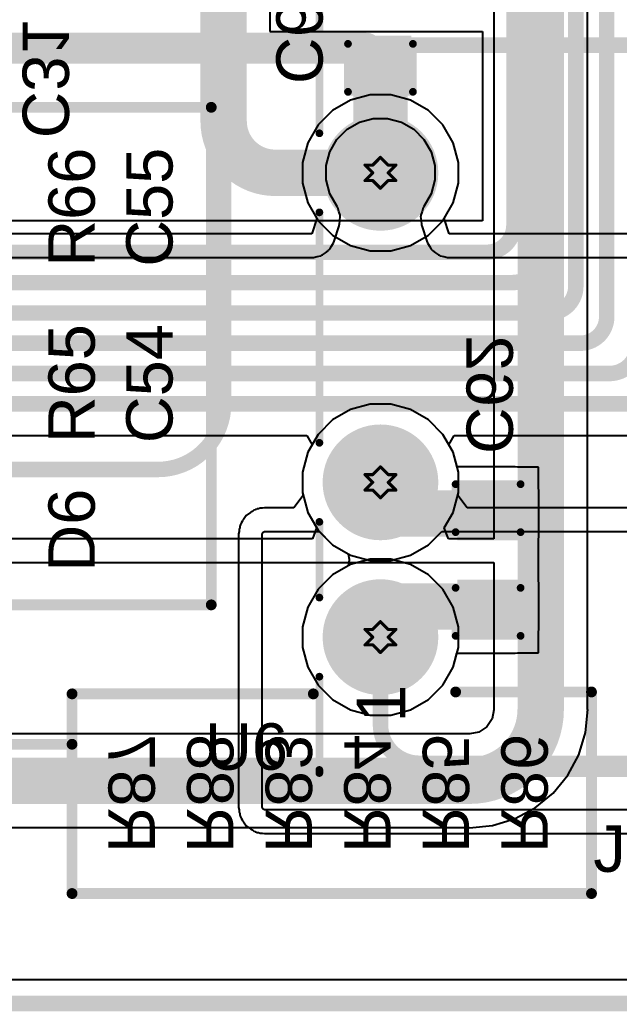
# Model space of a CAD drawing. Header units: inches. Extents: x 0 to 35.2, y -0.7 to 15.9.
# Drawn here: x 0.788 to 1.176, y -0.005 to 0.636 of the extents above; entities that cross this region are included whole.
import ezdxf

# ---------------------------------------------------------------- set-up
doc = ezdxf.new("R2010")
doc.units = ezdxf.units.IN
doc.header["$MEASUREMENT"] = 0
for name, color, linetype in [('Bottom Layer', 5, 'Continuous'), ('Bottom Overlay', 54, 'Continuous'), ('Bottom Paste', 16, 'Continuous'), ('Bottom Solder', 6, 'Continuous'), ('Drill Drawing', 1, 'Continuous'), ('GND1', 16, 'Continuous'), ('GND2', 76, 'Continuous'), ('Mechanical 6', 56, 'Continuous'), ('Multi-Layer', 9, 'Continuous'), ('Pad Holes', 156, 'Continuous'), ('Top Layer', 1, 'Continuous'), ('Top Overlay', 2, 'Continuous'), ('Top Solder', 216, 'Continuous')]:
    doc.layers.add(name, color=color, linetype=linetype)
doc.styles.add('Arial', font='', dxfattribs={"height": 0.2})
doc.styles.get('Arial').set_extended_font_data('Arial')

# ---------------------------------------------------------------- blocks, each defined once
blk = doc.blocks.new('B0503S_2WR3_21')
at = {"layer": 'Bottom Layer'}
h = blk.add_hatch(color=5, dxfattribs=at)
edge = h.paths.add_edge_path()
edge.add_arc((-0.25, 0), 0.03543, 0, 360)
h = blk.add_hatch(color=5, dxfattribs=at)
edge = h.paths.add_edge_path()
edge.add_arc((-0.15, 0), 0.03543, 0, 360)
h = blk.add_hatch(color=5, dxfattribs=at)
edge = h.paths.add_edge_path()
edge.add_arc((0.05, 0), 0.03543, 0, 360)
at = {"layer": 'Bottom Solder'}
h = blk.add_hatch(color=6, dxfattribs=at)
edge = h.paths.add_edge_path()
edge.add_arc((-0.25, 0), 0.0374, 0, 360)
h = blk.add_hatch(color=6, dxfattribs=at)
edge = h.paths.add_edge_path()
edge.add_arc((-0.15, 0), 0.0374, 0, 360)
h = blk.add_hatch(color=6, dxfattribs=at)
edge = h.paths.add_edge_path()
edge.add_arc((0.05, 0), 0.0374, 0, 360)
at = {"layer": 'GND1'}
h = blk.add_hatch(color=16, dxfattribs=at)
edge = h.paths.add_edge_path()
edge.add_arc((-0.25, 0), 0.03543, 0, 360)
h = blk.add_hatch(color=16, dxfattribs=at)
edge = h.paths.add_edge_path()
edge.add_arc((-0.15, 0), 0.03543, 0, 360)
h = blk.add_hatch(color=16, dxfattribs=at)
edge = h.paths.add_edge_path()
edge.add_arc((0.05, 0), 0.03543, 0, 360)
at = {"layer": 'GND2'}
h = blk.add_hatch(color=76, dxfattribs=at)
edge = h.paths.add_edge_path()
edge.add_arc((-0.25, 0), 0.03543, 0, 360)
h = blk.add_hatch(color=76, dxfattribs=at)
edge = h.paths.add_edge_path()
edge.add_arc((-0.15, 0), 0.03543, 0, 360)
h = blk.add_hatch(color=76, dxfattribs=at)
edge = h.paths.add_edge_path()
edge.add_arc((0.05, 0), 0.03543, 0, 360)
at = {"layer": 'Multi-Layer'}
h = blk.add_hatch(color=9, dxfattribs=at)
edge = h.paths.add_edge_path()
edge.add_arc((-0.25, 0), 0.03543, 0, 360)
h = blk.add_hatch(color=9, dxfattribs=at)
edge = h.paths.add_edge_path()
edge.add_arc((-0.15, 0), 0.03543, 0, 360)
h = blk.add_hatch(color=9, dxfattribs=at)
edge = h.paths.add_edge_path()
edge.add_arc((0.05, 0), 0.03543, 0, 360)
at = {"layer": 'Pad Holes'}
h = blk.add_hatch(color=7, dxfattribs=at)
edge = h.paths.add_edge_path()
edge.add_arc((-0.25, 0), 0.01772, 0, 360)
h = blk.add_hatch(color=7, dxfattribs=at)
edge = h.paths.add_edge_path()
edge.add_arc((-0.15, 0), 0.01772, 0, 360)
h = blk.add_hatch(color=7, dxfattribs=at)
edge = h.paths.add_edge_path()
edge.add_arc((0.05, 0), 0.01772, 0, 360)
at = {"layer": 'Top Layer'}
h = blk.add_hatch(color=1, dxfattribs=at)
edge = h.paths.add_edge_path()
edge.add_arc((-0.25, 0), 0.03543, 0, 360)
h = blk.add_hatch(color=1, dxfattribs=at)
edge = h.paths.add_edge_path()
edge.add_arc((-0.15, 0), 0.03543, 0, 360)
h = blk.add_hatch(color=1, dxfattribs=at)
edge = h.paths.add_edge_path()
edge.add_arc((0.05, 0), 0.03543, 0, 360)
at = {"layer": 'Top Solder'}
h = blk.add_hatch(color=216, dxfattribs=at)
edge = h.paths.add_edge_path()
edge.add_arc((-0.25, 0), 0.0374, 0, 360)
h = blk.add_hatch(color=216, dxfattribs=at)
edge = h.paths.add_edge_path()
edge.add_arc((-0.15, 0), 0.0374, 0, 360)
h = blk.add_hatch(color=216, dxfattribs=at)
edge = h.paths.add_edge_path()
edge.add_arc((0.05, 0), 0.0374, 0, 360)
at = {"layer": 'Top Overlay'}
for points in [[(-0.33583, 0.0395, 0.005, 0.005, 0), (-0.33779, 0.0395, 0.005, 0.005, 0)], [(-0.33779, 0.0395, 0.005, 0.005, 0), (-0.33779, -0.242, 0.005, 0.005, 0)], [(-0.33583, 0.0395, 0.005, 0.005, 0), (-0.27555, 0.0395, 0.005, 0.005, 0)], [(-0.22445, 0.0395, 0.005, 0.005, 0), (-0.17555, 0.0395, 0.005, 0.005, 0)], [(-0.12445, 0.0395, 0.005, 0.005, 0), (0.02445, 0.0395, 0.005, 0.005, 0)], [(0.07555, 0.0395, 0.005, 0.005, 0), (0.22445, 0.0395, 0.005, 0.005, 0)]]:
    blk.add_lwpolyline(points, format="xyseb", dxfattribs=at)
for points in [[(-0.33904, 0.0395, 0.0025, 0.0025, 1), (-0.33654, 0.0395, 0.0025, 0.0025, 1)], [(-0.33904, 0.0395, 0.0025, 0.0025, 1), (-0.33654, 0.0395, 0.0025, 0.0025, 1)], [(-0.33708, 0.0395, 0.0025, 0.0025, 1), (-0.33458, 0.0395, 0.0025, 0.0025, 1)], [(-0.33708, 0.0395, 0.0025, 0.0025, 1), (-0.33458, 0.0395, 0.0025, 0.0025, 1)], [(-0.2768, 0.0395, 0.0025, 0.0025, 1), (-0.2743, 0.0395, 0.0025, 0.0025, 1)], [(-0.2257, 0.0395, 0.0025, 0.0025, 1), (-0.2232, 0.0395, 0.0025, 0.0025, 1)], [(-0.1768, 0.0395, 0.0025, 0.0025, 1), (-0.1743, 0.0395, 0.0025, 0.0025, 1)], [(-0.1257, 0.0395, 0.0025, 0.0025, 1), (-0.1232, 0.0395, 0.0025, 0.0025, 1)], [(0.0232, 0.0395, 0.0025, 0.0025, 1), (0.0257, 0.0395, 0.0025, 0.0025, 1)], [(0.0743, 0.0395, 0.0025, 0.0025, 1), (0.0768, 0.0395, 0.0025, 0.0025, 1)]]:
    blk.add_lwpolyline(points, format="xyseb", close=True, dxfattribs=at)
at = {"layer": 'Top Overlay', "style": 'Arial'}
blk.add_text('1', height=0.0315, dxfattribs=at).set_placement((-0.30513, -0.01613))
blk = doc.blocks.new('C___0603_B_139')
at = {"layer": 'Bottom Layer'}
for points in [[(-0.045, -0.0175), (-0.045, 0.0175), (-0.015, 0.0175), (-0.015, -0.0175)], [(0.015, -0.0175), (0.015, 0.0175), (0.045, 0.0175), (0.045, -0.0175)]]:
    blk.add_hatch(color=5, dxfattribs=at).paths.add_polyline_path(points)
at = {"layer": 'Bottom Paste'}
for points in [[(-0.045, -0.0175), (-0.045, 0.0175), (-0.015, 0.0175), (-0.015, -0.0175)], [(0.015, -0.0175), (0.015, 0.0175), (0.045, 0.0175), (0.045, -0.0175)]]:
    blk.add_hatch(color=16, dxfattribs=at).paths.add_polyline_path(points)
at = {"layer": 'Bottom Solder'}
for points in [[(-0.04736, -0.01986), (-0.04736, 0.01986), (-0.01264, 0.01986), (-0.01264, -0.01986)], [(0.01264, -0.01986), (0.01264, 0.01986), (0.04736, 0.01986), (0.04736, -0.01986)]]:
    blk.add_hatch(color=6, dxfattribs=at).paths.add_polyline_path(points)
at = {"layer": 'Bottom Overlay'}
for points in [[(-0.049, 0.021, 0.005, 0.005, 0), (-0.049, -0.021, 0.005, 0.005, 0)], [(-0.049, 0.021, 0.005, 0.005, 0), (-0.018, 0.021, 0.005, 0.005, 0)], [(0.018, 0.021, 0.005, 0.005, 0), (0.049, 0.021, 0.005, 0.005, 0)], [(0.049, 0.021, 0.005, 0.005, 0), (0.049, -0.021, 0.005, 0.005, 0)], [(-0.049, -0.021, 0.005, 0.005, 0), (-0.018, -0.021, 0.005, 0.005, 0)], [(0.018, -0.021, 0.005, 0.005, 0), (0.049, -0.021, 0.005, 0.005, 0)]]:
    blk.add_lwpolyline(points, format="xyseb", dxfattribs=at)
for points in [[(-0.05025, 0.021, 0.0025, 0.0025, 1), (-0.04775, 0.021, 0.0025, 0.0025, 1)], [(-0.05025, 0.021, 0.0025, 0.0025, 1), (-0.04775, 0.021, 0.0025, 0.0025, 1)], [(-0.01925, 0.021, 0.0025, 0.0025, 1), (-0.01675, 0.021, 0.0025, 0.0025, 1)], [(0.01675, 0.021, 0.0025, 0.0025, 1), (0.01925, 0.021, 0.0025, 0.0025, 1)], [(0.04775, 0.021, 0.0025, 0.0025, 1), (0.05025, 0.021, 0.0025, 0.0025, 1)], [(0.04775, 0.021, 0.0025, 0.0025, 1), (0.05025, 0.021, 0.0025, 0.0025, 1)], [(-0.05025, -0.021, 0.0025, 0.0025, 1), (-0.04775, -0.021, 0.0025, 0.0025, 1)], [(-0.05025, -0.021, 0.0025, 0.0025, 1), (-0.04775, -0.021, 0.0025, 0.0025, 1)], [(-0.01925, -0.021, 0.0025, 0.0025, 1), (-0.01675, -0.021, 0.0025, 0.0025, 1)], [(0.01675, -0.021, 0.0025, 0.0025, 1), (0.01925, -0.021, 0.0025, 0.0025, 1)], [(0.04775, -0.021, 0.0025, 0.0025, 1), (0.05025, -0.021, 0.0025, 0.0025, 1)], [(0.04775, -0.021, 0.0025, 0.0025, 1), (0.05025, -0.021, 0.0025, 0.0025, 1)]]:
    blk.add_lwpolyline(points, format="xyseb", close=True, dxfattribs=at)
blk = doc.blocks.new('C___0603_B_140')
at = {"layer": 'Bottom Layer'}
for points in [[(-0.045, -0.0175), (-0.045, 0.0175), (-0.015, 0.0175), (-0.015, -0.0175)], [(0.015, -0.0175), (0.015, 0.0175), (0.045, 0.0175), (0.045, -0.0175)]]:
    blk.add_hatch(color=5, dxfattribs=at).paths.add_polyline_path(points)
at = {"layer": 'Bottom Paste'}
for points in [[(-0.045, -0.0175), (-0.045, 0.0175), (-0.015, 0.0175), (-0.015, -0.0175)], [(0.015, -0.0175), (0.015, 0.0175), (0.045, 0.0175), (0.045, -0.0175)]]:
    blk.add_hatch(color=16, dxfattribs=at).paths.add_polyline_path(points)
at = {"layer": 'Bottom Solder'}
for points in [[(-0.04736, -0.01986), (-0.04736, 0.01986), (-0.01264, 0.01986), (-0.01264, -0.01986)], [(0.01264, -0.01986), (0.01264, 0.01986), (0.04736, 0.01986), (0.04736, -0.01986)]]:
    blk.add_hatch(color=6, dxfattribs=at).paths.add_polyline_path(points)
at = {"layer": 'Bottom Overlay'}
for points in [[(-0.049, -0.021, 0.005, 0.005, 0), (-0.049, 0.021, 0.005, 0.005, 0)], [(-0.049, 0.021, 0.005, 0.005, 0), (-0.018, 0.021, 0.005, 0.005, 0)], [(0.049, 0.021, 0.005, 0.005, 0), (0.018, 0.021, 0.005, 0.005, 0)], [(0.049, -0.021, 0.005, 0.005, 0), (0.049, 0.021, 0.005, 0.005, 0)], [(-0.018, -0.021, 0.005, 0.005, 0), (-0.049, -0.021, 0.005, 0.005, 0)], [(0.049, -0.021, 0.005, 0.005, 0), (0.018, -0.021, 0.005, 0.005, 0)]]:
    blk.add_lwpolyline(points, format="xyseb", dxfattribs=at)
for points in [[(-0.05025, 0.021, 0.0025, 0.0025, 1), (-0.04775, 0.021, 0.0025, 0.0025, 1)], [(-0.05025, 0.021, 0.0025, 0.0025, 1), (-0.04775, 0.021, 0.0025, 0.0025, 1)], [(-0.01925, 0.021, 0.0025, 0.0025, 1), (-0.01675, 0.021, 0.0025, 0.0025, 1)], [(0.01675, 0.021, 0.0025, 0.0025, 1), (0.01925, 0.021, 0.0025, 0.0025, 1)], [(0.04775, 0.021, 0.0025, 0.0025, 1), (0.05025, 0.021, 0.0025, 0.0025, 1)], [(0.04775, 0.021, 0.0025, 0.0025, 1), (0.05025, 0.021, 0.0025, 0.0025, 1)], [(-0.05025, -0.021, 0.0025, 0.0025, 1), (-0.04775, -0.021, 0.0025, 0.0025, 1)], [(-0.05025, -0.021, 0.0025, 0.0025, 1), (-0.04775, -0.021, 0.0025, 0.0025, 1)], [(-0.01925, -0.021, 0.0025, 0.0025, 1), (-0.01675, -0.021, 0.0025, 0.0025, 1)], [(0.01675, -0.021, 0.0025, 0.0025, 1), (0.01925, -0.021, 0.0025, 0.0025, 1)], [(0.04775, -0.021, 0.0025, 0.0025, 1), (0.05025, -0.021, 0.0025, 0.0025, 1)], [(0.04775, -0.021, 0.0025, 0.0025, 1), (0.05025, -0.021, 0.0025, 0.0025, 1)]]:
    blk.add_lwpolyline(points, format="xyseb", close=True, dxfattribs=at)

msp = doc.modelspace()

# ---------------------------------------------------------------- hatches: boundary and pattern name
at = {"layer": 'Bottom Layer'}
for points in [[(1.0389, 0.623), (1.0039, 0.623), (1.0039, 0.53933), (1.0389, 0.53933)], [(1.0214, 0.3015), (1.1085, 0.3015), (1.1085, 0.3315), (1.0214, 0.3315)], [(1.0214, 0.2415), (1.1085, 0.2415), (1.1085, 0.2715), (1.0214, 0.2715)]]:
    msp.add_hatch(color=5, dxfattribs=at).paths.add_polyline_path(points)

# ---------------------------------------------------------------- linework, layer by layer
for p, q in [((0.9498, 0.653), (0.9498, 0.62796)), ((0.9498, 0.62796), (1.08729, 0.62796)), ((1.08729, 0.62796), (1.08729, 0.50571)), ((1.08729, 0.50571), (0.28949, 0.50571)), ((0.77016, 0.36701), (0.97369, 0.36701)), ((0.97369, 0.36701), (0.97719, 0.36095)), ((1.06562, 0.36095), (1.06912, 0.36701)), ((1.06912, 0.36701), (1.18992, 0.36701)), ((0.97719, 0.36095), (0.97441, 0.35614)), ((1.0684, 0.35614), (1.06562, 0.36095)), ((0.97441, 0.35614), (0.97097, 0.34331)), ((1.0709, 0.34679), (1.0684, 0.35614)), ((1.1085, 0.34679), (1.0709, 0.34679)), ((1.10998, 0.3465), (1.1085, 0.34679)), ((1.1235, 0.3465), (1.10998, 0.3465)), ((1.1235, 0.33298), (1.1235, 0.3465)), ((0.97097, 0.34331), (0.97097, 0.33003)), ((0.97097, 0.33003), (0.97441, 0.3172)), ((1.12379, 0.3315), (1.1235, 0.33298)), ((1.12379, 0.3015), (1.12379, 0.3315)), ((0.97441, 0.3172), (0.98104, 0.3057)), ((0.98104, 0.3057), (0.99043, 0.29631)), ((1.1235, 0.30002), (1.12379, 0.3015)), ((0.99043, 0.29631), (1.00047, 0.29052)), ((1.1235, 0.27298), (1.1235, 0.30002)), ((1.00047, 0.29052), (1.00121, 0.28706)), ((1.00047, 0.28282), (0.99043, 0.27703)), ((1.00121, 0.28628), (1.00047, 0.28282)), ((1.00121, 0.28706), (1.00121, 0.28628)), ((0.99043, 0.27703), (0.98104, 0.26764)), ((1.12379, 0.2715), (1.1235, 0.27298)), ((1.12379, 0.2415), (1.12379, 0.2715)), ((0.98104, 0.26764), (0.97441, 0.25614)), ((0.97441, 0.25614), (0.97097, 0.24331)), ((0.97097, 0.24331), (0.97097, 0.23003)), ((1.1235, 0.24002), (1.12379, 0.2415)), ((1.1235, 0.2265), (1.1235, 0.24002)), ((0.97097, 0.23003), (0.97441, 0.2172)), ((1.0684, 0.2172), (1.07081, 0.22621)), ((1.07081, 0.22621), (1.1085, 0.22621)), ((1.1085, 0.22621), (1.10998, 0.2265)), ((1.10998, 0.2265), (1.1235, 0.2265)), ((0.97441, 0.2172), (0.98104, 0.2057)), ((1.06176, 0.2057), (1.0684, 0.2172)), ((0.98104, 0.2057), (0.99043, 0.19631)), ((1.05237, 0.19631), (1.06176, 0.2057)), ((0.99043, 0.19631), (1.00194, 0.18967)), ((1.04087, 0.18967), (1.05237, 0.19631)), ((1.00194, 0.18967), (1.01476, 0.18624)), ((1.01476, 0.18624), (1.02804, 0.18624)), ((1.02804, 0.18624), (1.04087, 0.18967)), ((1.30289, 0.01529), (0.73483, 0.01529))]:
    msp.add_line(p, q, dxfattribs=at)
for points in [[(1.10769, 0.50294, 0.01, 0.01, 0), (1.10769, 1.13469, 0.01, 0.01, 0)], [(1.12769, 0.48702, 0.01, 0.01, 0), (1.12769, 1.11369, 0.01, 0.01, 0)], [(1.14769, 0.46327, 0.01, 0.01, 0), (1.14769, 1.09702, 0.01, 0.01, 0)], [(1.16769, 0.44367, 0.01, 0.01, 0), (1.16769, 1.0763, 0.01, 0.01, 0)], [(0.75323, 0.61712, 0.02, 0.02, 0), (1.01229, 0.61712, 0.02, 0.02, 0)], [(1.01229, 0.61712, 0.02, 0.02, 0), (1.0214, 0.608, 0.02, 0.02, 0)], [(1.10769, 0.50294, 0.01, 0.01, -0.414214), (1.09007, 0.48532, 0.01, 0.01, 0)], [(0.28949, 0.48532, 0.01, 0.01, 0), (1.09007, 0.48532, 0.01, 0.01, 0)], [(1.12769, 0.48702, 0.01, 0.01, -0.414214), (1.1064, 0.46574, 0.01, 0.01, 0)], [(0.37275, 0.46574, 0.01, 0.01, 0), (1.1064, 0.46574, 0.01, 0.01, 0)], [(1.14769, 0.46327, 0.01, 0.01, -0.414214), (1.13057, 0.44615, 0.01, 0.01, 0)], [(0.50809, 0.44615, 0.01, 0.01, 0), (1.13057, 0.44615, 0.01, 0.01, 0)], [(1.16769, 0.44367, 0.01, 0.01, -0.414214), (1.15058, 0.42657, 0.01, 0.01, 0)], [(0.59403, 0.42657, 0.01, 0.01, 0), (1.15058, 0.42657, 0.01, 0.01, 0)], [(1.18769, 0.42525, 0.01, 0.01, -0.414214), (1.16943, 0.40699, 0.01, 0.01, 0)], [(0.68163, 0.40699, 0.01, 0.01, 0), (1.16943, 0.40699, 0.01, 0.01, 0)], [(0.77003, 0.38741, 0.01, 0.01, 0), (1.18992, 0.38741, 0.01, 0.01, 0)]]:
    msp.add_lwpolyline(points, format="xyseb", dxfattribs=at)
for points in [[(1.00729, 0.61712, 0.01, 0.01, 1), (1.01729, 0.61712, 0.01, 0.01, 1)], [(1.00729, 0.61712, 0.01, 0.01, 1), (1.01729, 0.61712, 0.01, 0.01, 1)], [(1.0164, 0.608, 0.01, 0.01, 1), (1.0264, 0.608, 0.01, 0.01, 1)], [(1.10519, 0.50294, 0.005, 0.005, 1), (1.11019, 0.50294, 0.005, 0.005, 1)], [(1.10519, 0.50294, 0.005, 0.005, 1), (1.11019, 0.50294, 0.005, 0.005, 1)], [(1.08757, 0.48532, 0.005, 0.005, 1), (1.09257, 0.48532, 0.005, 0.005, 1)], [(1.08757, 0.48532, 0.005, 0.005, 1), (1.09257, 0.48532, 0.005, 0.005, 1)], [(1.12519, 0.48702, 0.005, 0.005, 1), (1.13019, 0.48702, 0.005, 0.005, 1)], [(1.12519, 0.48702, 0.005, 0.005, 1), (1.13019, 0.48702, 0.005, 0.005, 1)], [(1.1039, 0.46574, 0.005, 0.005, 1), (1.1089, 0.46574, 0.005, 0.005, 1)], [(1.1039, 0.46574, 0.005, 0.005, 1), (1.1089, 0.46574, 0.005, 0.005, 1)], [(1.14519, 0.46327, 0.005, 0.005, 1), (1.15019, 0.46327, 0.005, 0.005, 1)], [(1.14519, 0.46327, 0.005, 0.005, 1), (1.15019, 0.46327, 0.005, 0.005, 1)], [(1.12807, 0.44615, 0.005, 0.005, 1), (1.13307, 0.44615, 0.005, 0.005, 1)], [(1.12807, 0.44615, 0.005, 0.005, 1), (1.13307, 0.44615, 0.005, 0.005, 1)], [(1.16519, 0.44367, 0.005, 0.005, 1), (1.17019, 0.44367, 0.005, 0.005, 1)], [(1.16519, 0.44367, 0.005, 0.005, 1), (1.17019, 0.44367, 0.005, 0.005, 1)], [(1.14808, 0.42657, 0.005, 0.005, 1), (1.15308, 0.42657, 0.005, 0.005, 1)], [(1.14808, 0.42657, 0.005, 0.005, 1), (1.15308, 0.42657, 0.005, 0.005, 1)], [(1.16693, 0.40699, 0.005, 0.005, 1), (1.17193, 0.40699, 0.005, 0.005, 1)], [(1.16693, 0.40699, 0.005, 0.005, 1), (1.17193, 0.40699, 0.005, 0.005, 1)]]:
    msp.add_lwpolyline(points, format="xyseb", close=True, dxfattribs=at)
at = {"layer": 'Bottom Overlay'}
for points in [[(0.822, 0.2, 0.007, 0.007, 0), (0.978, 0.2, 0.007, 0.007, 0)], [(0.822, 0.071, 0.007, 0.007, 0), (0.822, 0.2, 0.007, 0.007, 0)], [(1.07, 0.20124, 0.007, 0.007, 0), (1.15783, 0.20124, 0.007, 0.007, 0)], [(1.15783, 0.071, 0.007, 0.007, 0), (1.15783, 0.20124, 0.007, 0.007, 0)], [(0.753, 0.16745, 0.007, 0.007, 0), (0.822, 0.16745, 0.007, 0.007, 0)], [(0.822, 0.071, 0.007, 0.007, 0), (1.15783, 0.071, 0.007, 0.007, 0)]]:
    msp.add_lwpolyline(points, format="xyseb", dxfattribs=at)
for points in [[(0.82025, 0.2, 0.0035, 0.0035, 1), (0.82375, 0.2, 0.0035, 0.0035, 1)], [(0.82025, 0.2, 0.0035, 0.0035, 1), (0.82375, 0.2, 0.0035, 0.0035, 1)], [(0.97625, 0.2, 0.0035, 0.0035, 1), (0.97975, 0.2, 0.0035, 0.0035, 1)], [(1.06825, 0.20124, 0.0035, 0.0035, 1), (1.07175, 0.20124, 0.0035, 0.0035, 1)], [(1.15608, 0.20124, 0.0035, 0.0035, 1), (1.15958, 0.20124, 0.0035, 0.0035, 1)], [(1.15608, 0.20124, 0.0035, 0.0035, 1), (1.15958, 0.20124, 0.0035, 0.0035, 1)], [(0.82025, 0.16745, 0.0035, 0.0035, 1), (0.82375, 0.16745, 0.0035, 0.0035, 1)], [(0.82025, 0.071, 0.0035, 0.0035, 1), (0.82375, 0.071, 0.0035, 0.0035, 1)], [(0.82025, 0.071, 0.0035, 0.0035, 1), (0.82375, 0.071, 0.0035, 0.0035, 1)], [(1.15608, 0.071, 0.0035, 0.0035, 1), (1.15958, 0.071, 0.0035, 0.0035, 1)], [(1.15608, 0.071, 0.0035, 0.0035, 1), (1.15958, 0.071, 0.0035, 0.0035, 1)]]:
    msp.add_lwpolyline(points, format="xyseb", close=True, dxfattribs=at)
at = {"layer": 'Drill Drawing'}
for points in [[(1.0164, 0.54167, 0.002, 0.002, 0), (1.0214, 0.54667, 0.002, 0.002, 0)], [(1.0214, 0.54667, 0.002, 0.002, 0), (1.0264, 0.54167, 0.002, 0.002, 0)], [(1.0114, 0.54167, 0.002, 0.002, 0), (1.0164, 0.53667, 0.002, 0.002, 0)], [(1.0114, 0.54167, 0.002, 0.002, 0), (1.0164, 0.54167, 0.002, 0.002, 0)], [(1.0264, 0.54167, 0.002, 0.002, 0), (1.0314, 0.54167, 0.002, 0.002, 0)], [(1.0264, 0.53667, 0.002, 0.002, 0), (1.0314, 0.54167, 0.002, 0.002, 0)], [(1.0114, 0.53167, 0.002, 0.002, 0), (1.0164, 0.53667, 0.002, 0.002, 0)], [(1.0114, 0.53167, 0.002, 0.002, 0), (1.0164, 0.53167, 0.002, 0.002, 0)], [(1.0164, 0.53167, 0.002, 0.002, 0), (1.0214, 0.52667, 0.002, 0.002, 0)], [(1.0214, 0.52667, 0.002, 0.002, 0), (1.0264, 0.53167, 0.002, 0.002, 0)], [(1.0264, 0.53667, 0.002, 0.002, 0), (1.0314, 0.53167, 0.002, 0.002, 0)], [(1.0264, 0.53167, 0.002, 0.002, 0), (1.0314, 0.53167, 0.002, 0.002, 0)], [(1.0164, 0.34167, 0.002, 0.002, 0), (1.0214, 0.34667, 0.002, 0.002, 0)], [(1.0214, 0.34667, 0.002, 0.002, 0), (1.0264, 0.34167, 0.002, 0.002, 0)], [(1.0114, 0.34167, 0.002, 0.002, 0), (1.0164, 0.33667, 0.002, 0.002, 0)], [(1.0114, 0.34167, 0.002, 0.002, 0), (1.0164, 0.34167, 0.002, 0.002, 0)], [(1.0264, 0.34167, 0.002, 0.002, 0), (1.0314, 0.34167, 0.002, 0.002, 0)], [(1.0264, 0.33667, 0.002, 0.002, 0), (1.0314, 0.34167, 0.002, 0.002, 0)], [(1.0114, 0.33167, 0.002, 0.002, 0), (1.0164, 0.33667, 0.002, 0.002, 0)], [(1.0264, 0.33667, 0.002, 0.002, 0), (1.0314, 0.33167, 0.002, 0.002, 0)], [(1.0114, 0.33167, 0.002, 0.002, 0), (1.0164, 0.33167, 0.002, 0.002, 0)], [(1.0164, 0.33167, 0.002, 0.002, 0), (1.0214, 0.32667, 0.002, 0.002, 0)], [(1.0214, 0.32667, 0.002, 0.002, 0), (1.0264, 0.33167, 0.002, 0.002, 0)], [(1.0264, 0.33167, 0.002, 0.002, 0), (1.0314, 0.33167, 0.002, 0.002, 0)], [(1.0164, 0.24167, 0.002, 0.002, 0), (1.0214, 0.24667, 0.002, 0.002, 0)], [(1.0214, 0.24667, 0.002, 0.002, 0), (1.0264, 0.24167, 0.002, 0.002, 0)], [(1.0114, 0.24167, 0.002, 0.002, 0), (1.0164, 0.23667, 0.002, 0.002, 0)], [(1.0114, 0.24167, 0.002, 0.002, 0), (1.0164, 0.24167, 0.002, 0.002, 0)], [(1.0114, 0.23167, 0.002, 0.002, 0), (1.0164, 0.23667, 0.002, 0.002, 0)], [(1.0264, 0.24167, 0.002, 0.002, 0), (1.0314, 0.24167, 0.002, 0.002, 0)], [(1.0264, 0.23667, 0.002, 0.002, 0), (1.0314, 0.24167, 0.002, 0.002, 0)], [(1.0264, 0.23667, 0.002, 0.002, 0), (1.0314, 0.23167, 0.002, 0.002, 0)], [(1.0114, 0.23167, 0.002, 0.002, 0), (1.0164, 0.23167, 0.002, 0.002, 0)], [(1.0164, 0.23167, 0.002, 0.002, 0), (1.0214, 0.22667, 0.002, 0.002, 0)], [(1.0214, 0.22667, 0.002, 0.002, 0), (1.0264, 0.23167, 0.002, 0.002, 0)], [(1.0264, 0.23167, 0.002, 0.002, 0), (1.0314, 0.23167, 0.002, 0.002, 0)]]:
    msp.add_lwpolyline(points, format="xyseb", dxfattribs=at)
for points in [[(1.0209, 0.54667, 0.001, 0.001, 1), (1.0219, 0.54667, 0.001, 0.001, 1)], [(1.0209, 0.54667, 0.001, 0.001, 1), (1.0219, 0.54667, 0.001, 0.001, 1)], [(1.0109, 0.54167, 0.001, 0.001, 1), (1.0119, 0.54167, 0.001, 0.001, 1)], [(1.0109, 0.54167, 0.001, 0.001, 1), (1.0119, 0.54167, 0.001, 0.001, 1)], [(1.0159, 0.54167, 0.001, 0.001, 1), (1.0169, 0.54167, 0.001, 0.001, 1)], [(1.0159, 0.54167, 0.001, 0.001, 1), (1.0169, 0.54167, 0.001, 0.001, 1)], [(1.0259, 0.54167, 0.001, 0.001, 1), (1.0269, 0.54167, 0.001, 0.001, 1)], [(1.0259, 0.54167, 0.001, 0.001, 1), (1.0269, 0.54167, 0.001, 0.001, 1)], [(1.0309, 0.54167, 0.001, 0.001, 1), (1.0319, 0.54167, 0.001, 0.001, 1)], [(1.0309, 0.54167, 0.001, 0.001, 1), (1.0319, 0.54167, 0.001, 0.001, 1)], [(1.0109, 0.53167, 0.001, 0.001, 1), (1.0119, 0.53167, 0.001, 0.001, 1)], [(1.0109, 0.53167, 0.001, 0.001, 1), (1.0119, 0.53167, 0.001, 0.001, 1)], [(1.0159, 0.53667, 0.001, 0.001, 1), (1.0169, 0.53667, 0.001, 0.001, 1)], [(1.0159, 0.53667, 0.001, 0.001, 1), (1.0169, 0.53667, 0.001, 0.001, 1)], [(1.0159, 0.53167, 0.001, 0.001, 1), (1.0169, 0.53167, 0.001, 0.001, 1)], [(1.0159, 0.53167, 0.001, 0.001, 1), (1.0169, 0.53167, 0.001, 0.001, 1)], [(1.0259, 0.53667, 0.001, 0.001, 1), (1.0269, 0.53667, 0.001, 0.001, 1)], [(1.0259, 0.53667, 0.001, 0.001, 1), (1.0269, 0.53667, 0.001, 0.001, 1)], [(1.0259, 0.53167, 0.001, 0.001, 1), (1.0269, 0.53167, 0.001, 0.001, 1)], [(1.0259, 0.53167, 0.001, 0.001, 1), (1.0269, 0.53167, 0.001, 0.001, 1)], [(1.0309, 0.53167, 0.001, 0.001, 1), (1.0319, 0.53167, 0.001, 0.001, 1)], [(1.0309, 0.53167, 0.001, 0.001, 1), (1.0319, 0.53167, 0.001, 0.001, 1)], [(1.0209, 0.52667, 0.001, 0.001, 1), (1.0219, 0.52667, 0.001, 0.001, 1)], [(1.0209, 0.52667, 0.001, 0.001, 1), (1.0219, 0.52667, 0.001, 0.001, 1)], [(1.0209, 0.34667, 0.001, 0.001, 1), (1.0219, 0.34667, 0.001, 0.001, 1)], [(1.0209, 0.34667, 0.001, 0.001, 1), (1.0219, 0.34667, 0.001, 0.001, 1)], [(1.0109, 0.34167, 0.001, 0.001, 1), (1.0119, 0.34167, 0.001, 0.001, 1)], [(1.0109, 0.34167, 0.001, 0.001, 1), (1.0119, 0.34167, 0.001, 0.001, 1)], [(1.0159, 0.34167, 0.001, 0.001, 1), (1.0169, 0.34167, 0.001, 0.001, 1)], [(1.0159, 0.34167, 0.001, 0.001, 1), (1.0169, 0.34167, 0.001, 0.001, 1)], [(1.0259, 0.34167, 0.001, 0.001, 1), (1.0269, 0.34167, 0.001, 0.001, 1)], [(1.0259, 0.34167, 0.001, 0.001, 1), (1.0269, 0.34167, 0.001, 0.001, 1)], [(1.0309, 0.34167, 0.001, 0.001, 1), (1.0319, 0.34167, 0.001, 0.001, 1)], [(1.0309, 0.34167, 0.001, 0.001, 1), (1.0319, 0.34167, 0.001, 0.001, 1)], [(1.0159, 0.33667, 0.001, 0.001, 1), (1.0169, 0.33667, 0.001, 0.001, 1)], [(1.0159, 0.33667, 0.001, 0.001, 1), (1.0169, 0.33667, 0.001, 0.001, 1)], [(1.0259, 0.33667, 0.001, 0.001, 1), (1.0269, 0.33667, 0.001, 0.001, 1)], [(1.0259, 0.33667, 0.001, 0.001, 1), (1.0269, 0.33667, 0.001, 0.001, 1)], [(1.0109, 0.33167, 0.001, 0.001, 1), (1.0119, 0.33167, 0.001, 0.001, 1)], [(1.0109, 0.33167, 0.001, 0.001, 1), (1.0119, 0.33167, 0.001, 0.001, 1)], [(1.0159, 0.33167, 0.001, 0.001, 1), (1.0169, 0.33167, 0.001, 0.001, 1)], [(1.0159, 0.33167, 0.001, 0.001, 1), (1.0169, 0.33167, 0.001, 0.001, 1)], [(1.0209, 0.32667, 0.001, 0.001, 1), (1.0219, 0.32667, 0.001, 0.001, 1)], [(1.0209, 0.32667, 0.001, 0.001, 1), (1.0219, 0.32667, 0.001, 0.001, 1)], [(1.0259, 0.33167, 0.001, 0.001, 1), (1.0269, 0.33167, 0.001, 0.001, 1)], [(1.0259, 0.33167, 0.001, 0.001, 1), (1.0269, 0.33167, 0.001, 0.001, 1)], [(1.0309, 0.33167, 0.001, 0.001, 1), (1.0319, 0.33167, 0.001, 0.001, 1)], [(1.0309, 0.33167, 0.001, 0.001, 1), (1.0319, 0.33167, 0.001, 0.001, 1)], [(1.0209, 0.24667, 0.001, 0.001, 1), (1.0219, 0.24667, 0.001, 0.001, 1)], [(1.0209, 0.24667, 0.001, 0.001, 1), (1.0219, 0.24667, 0.001, 0.001, 1)], [(1.0109, 0.24167, 0.001, 0.001, 1), (1.0119, 0.24167, 0.001, 0.001, 1)], [(1.0109, 0.24167, 0.001, 0.001, 1), (1.0119, 0.24167, 0.001, 0.001, 1)], [(1.0159, 0.24167, 0.001, 0.001, 1), (1.0169, 0.24167, 0.001, 0.001, 1)], [(1.0159, 0.24167, 0.001, 0.001, 1), (1.0169, 0.24167, 0.001, 0.001, 1)], [(1.0159, 0.23667, 0.001, 0.001, 1), (1.0169, 0.23667, 0.001, 0.001, 1)], [(1.0159, 0.23667, 0.001, 0.001, 1), (1.0169, 0.23667, 0.001, 0.001, 1)], [(1.0259, 0.24167, 0.001, 0.001, 1), (1.0269, 0.24167, 0.001, 0.001, 1)], [(1.0259, 0.24167, 0.001, 0.001, 1), (1.0269, 0.24167, 0.001, 0.001, 1)], [(1.0259, 0.23667, 0.001, 0.001, 1), (1.0269, 0.23667, 0.001, 0.001, 1)], [(1.0259, 0.23667, 0.001, 0.001, 1), (1.0269, 0.23667, 0.001, 0.001, 1)], [(1.0309, 0.24167, 0.001, 0.001, 1), (1.0319, 0.24167, 0.001, 0.001, 1)], [(1.0309, 0.24167, 0.001, 0.001, 1), (1.0319, 0.24167, 0.001, 0.001, 1)], [(1.0109, 0.23167, 0.001, 0.001, 1), (1.0119, 0.23167, 0.001, 0.001, 1)], [(1.0109, 0.23167, 0.001, 0.001, 1), (1.0119, 0.23167, 0.001, 0.001, 1)], [(1.0159, 0.23167, 0.001, 0.001, 1), (1.0169, 0.23167, 0.001, 0.001, 1)], [(1.0159, 0.23167, 0.001, 0.001, 1), (1.0169, 0.23167, 0.001, 0.001, 1)], [(1.0259, 0.23167, 0.001, 0.001, 1), (1.0269, 0.23167, 0.001, 0.001, 1)], [(1.0259, 0.23167, 0.001, 0.001, 1), (1.0269, 0.23167, 0.001, 0.001, 1)], [(1.0309, 0.23167, 0.001, 0.001, 1), (1.0319, 0.23167, 0.001, 0.001, 1)], [(1.0309, 0.23167, 0.001, 0.001, 1), (1.0319, 0.23167, 0.001, 0.001, 1)], [(1.0209, 0.22667, 0.001, 0.001, 1), (1.0219, 0.22667, 0.001, 0.001, 1)], [(1.0209, 0.22667, 0.001, 0.001, 1), (1.0219, 0.22667, 0.001, 0.001, 1)]]:
    msp.add_lwpolyline(points, format="xyseb", close=True, dxfattribs=at)
at = {"layer": 'GND1'}
for p, q in [((1.00194, 0.58367), (0.99043, 0.57703)), ((1.01476, 0.5871), (1.00194, 0.58367)), ((1.02804, 0.5871), (1.01476, 0.5871)), ((1.04087, 0.58367), (1.02804, 0.5871)), ((1.05237, 0.57703), (1.04087, 0.58367)), ((0.99043, 0.57703), (0.98104, 0.56764)), ((1.06176, 0.56764), (1.05237, 0.57703)), ((0.98104, 0.56764), (0.97441, 0.55614)), ((1.0684, 0.55614), (1.06176, 0.56764)), ((0.97441, 0.55614), (0.97097, 0.54331)), ((1.07183, 0.54331), (1.0684, 0.55614)), ((0.97097, 0.54331), (0.97097, 0.53003)), ((1.07183, 0.53003), (1.07183, 0.54331)), ((0.97097, 0.53003), (0.97441, 0.5172)), ((1.0684, 0.5172), (1.07183, 0.53003)), ((0.97441, 0.5172), (0.98104, 0.5057)), ((1.06176, 0.5057), (1.0684, 0.5172)), ((0.98104, 0.5057), (0.99043, 0.49631)), ((1.05237, 0.49631), (1.06176, 0.5057)), ((0.99043, 0.49631), (1.00194, 0.48967)), ((1.04087, 0.48967), (1.05237, 0.49631)), ((1.00194, 0.48967), (1.01476, 0.48624)), ((1.02804, 0.48624), (1.04087, 0.48967)), ((1.01476, 0.48624), (1.02804, 0.48624)), ((1.00194, 0.28367), (0.99043, 0.27703)), ((1.01476, 0.2871), (1.00194, 0.28367)), ((1.02804, 0.2871), (1.01476, 0.2871)), ((1.04087, 0.28367), (1.02804, 0.2871)), ((1.05237, 0.27703), (1.04087, 0.28367)), ((0.99043, 0.27703), (0.98104, 0.26764)), ((1.06176, 0.26764), (1.05237, 0.27703)), ((0.98104, 0.26764), (0.97441, 0.25614)), ((1.0684, 0.25614), (1.06176, 0.26764)), ((0.97441, 0.25614), (0.97097, 0.24331)), ((1.07183, 0.24331), (1.0684, 0.25614)), ((0.97097, 0.24331), (0.97097, 0.23003)), ((1.07183, 0.23003), (1.07183, 0.24331)), ((0.97097, 0.23003), (0.97441, 0.2172)), ((1.0684, 0.2172), (1.07183, 0.23003)), ((0.97441, 0.2172), (0.98104, 0.2057)), ((1.06176, 0.2057), (1.0684, 0.2172)), ((0.98104, 0.2057), (0.99043, 0.19631)), ((1.05237, 0.19631), (1.06176, 0.2057)), ((0.99043, 0.19631), (1.00194, 0.18967)), ((1.04087, 0.18967), (1.05237, 0.19631)), ((1.00194, 0.18967), (1.01476, 0.18624)), ((1.01476, 0.18624), (1.02804, 0.18624)), ((1.02804, 0.18624), (1.04087, 0.18967)), ((1.29865, 0.01529), (0.01529, 0.01529))]:
    msp.add_line(p, q, dxfattribs=at)
at = {"layer": 'GND2'}
for p, q in [((1.00194, 0.58367), (0.99043, 0.57703)), ((1.01476, 0.5871), (1.00194, 0.58367)), ((1.02804, 0.5871), (1.01476, 0.5871)), ((1.04087, 0.58367), (1.02804, 0.5871)), ((1.05237, 0.57703), (1.04087, 0.58367)), ((0.99043, 0.57703), (0.98104, 0.56764)), ((1.06176, 0.56764), (1.05237, 0.57703)), ((1.00784, 0.56941), (1.01678, 0.57181)), ((1.01678, 0.57181), (1.02603, 0.57181)), ((1.02603, 0.57181), (1.03496, 0.56941)), ((0.98104, 0.56764), (0.97441, 0.55614)), ((0.99328, 0.55824), (0.99983, 0.56479)), ((0.99983, 0.56479), (1.00784, 0.56941)), ((1.03496, 0.56941), (1.04298, 0.56479)), ((1.04298, 0.56479), (1.04952, 0.55824)), ((1.0684, 0.55614), (1.06176, 0.56764)), ((0.98866, 0.55023), (0.99328, 0.55824)), ((1.04952, 0.55824), (1.05415, 0.55023)), ((0.97441, 0.55614), (0.97097, 0.54331)), ((1.07183, 0.54331), (1.0684, 0.55614)), ((0.98626, 0.5413), (0.98866, 0.55023)), ((1.05415, 0.55023), (1.05654, 0.5413)), ((0.97097, 0.54331), (0.97097, 0.53003)), ((0.98626, 0.53204), (0.98626, 0.5413)), ((1.05654, 0.5413), (1.05654, 0.53204)), ((1.07183, 0.53003), (1.07183, 0.54331)), ((0.98866, 0.52311), (0.98626, 0.53204)), ((1.05654, 0.53204), (1.05415, 0.52311)), ((0.97097, 0.53003), (0.97441, 0.5172)), ((1.0684, 0.5172), (1.07183, 0.53003)), ((0.99342, 0.51486), (0.98866, 0.52311)), ((1.05415, 0.52311), (1.04938, 0.51486)), ((0.97441, 0.5172), (0.98018, 0.50721)), ((0.99355, 0.51448), (0.99342, 0.51486)), ((0.99379, 0.51417), (0.99355, 0.51448)), ((0.9945, 0.51167), (0.99379, 0.51417)), ((1.04901, 0.51417), (1.0483, 0.51167)), ((1.04925, 0.51448), (1.04901, 0.51417)), ((1.04938, 0.51486), (1.04925, 0.51448)), ((1.06263, 0.50721), (1.0684, 0.5172)), ((0.98018, 0.50721), (0.97694, 0.49721)), ((0.99534, 0.50921), (0.9945, 0.51167)), ((0.99512, 0.50584), (0.99542, 0.50842)), ((0.99531, 0.50881), (0.99534, 0.50921)), ((0.99542, 0.50842), (0.99531, 0.50881)), ((1.04749, 0.50881), (1.04738, 0.50842)), ((1.04738, 0.50842), (1.04769, 0.50584)), ((1.0483, 0.51167), (1.04746, 0.50921)), ((1.04746, 0.50921), (1.04749, 0.50881)), ((1.06587, 0.49721), (1.06263, 0.50721)), ((0.99149, 0.4925), (0.99473, 0.5025)), ((0.99473, 0.5025), (0.99477, 0.50289)), ((0.99477, 0.50289), (0.99495, 0.50325)), ((0.99495, 0.50325), (0.99512, 0.50584)), ((1.04769, 0.50584), (1.04785, 0.50325)), ((1.04785, 0.50325), (1.04803, 0.50289)), ((1.04803, 0.50289), (1.04808, 0.5025)), ((1.04808, 0.5025), (1.05132, 0.4925)), ((0.97694, 0.49721), (0.28, 0.49721)), ((1.86374, 0.49721), (1.06587, 0.49721)), ((0.98775, 0.48639), (0.98809, 0.48691)), ((0.98809, 0.48691), (0.98858, 0.48729)), ((0.98858, 0.48729), (0.98974, 0.48937)), ((0.98974, 0.48937), (0.99107, 0.49136)), ((0.99107, 0.49136), (0.99119, 0.49196)), ((0.99119, 0.49196), (0.99149, 0.4925)), ((1.05132, 0.4925), (1.05162, 0.49196)), ((1.05162, 0.49196), (1.05174, 0.49136)), ((1.05174, 0.49136), (1.05306, 0.48937)), ((1.05306, 0.48937), (1.05423, 0.48729)), ((1.05423, 0.48729), (1.05471, 0.48691)), ((1.05471, 0.48691), (1.05505, 0.48639)), ((0.28, 0.48191), (0.97694, 0.48191)), ((0.97694, 0.48191), (0.97754, 0.48204)), ((0.97754, 0.48204), (0.97815, 0.48196)), ((0.97815, 0.48196), (0.98045, 0.48261)), ((0.98045, 0.48261), (0.98279, 0.48308)), ((0.98279, 0.48308), (0.9833, 0.48342)), ((0.9833, 0.48342), (0.98389, 0.48359)), ((0.98389, 0.48359), (0.98577, 0.48507)), ((0.98577, 0.48507), (0.98775, 0.48639)), ((1.05505, 0.48639), (1.05704, 0.48507)), ((1.05704, 0.48507), (1.05891, 0.48359)), ((1.05891, 0.48359), (1.0595, 0.48342)), ((1.0595, 0.48342), (1.06001, 0.48308)), ((1.06001, 0.48308), (1.06235, 0.48261)), ((1.06235, 0.48261), (1.06465, 0.48196)), ((1.06465, 0.48196), (1.06526, 0.48204)), ((1.06526, 0.48204), (1.06587, 0.48191)), ((1.06587, 0.48191), (1.86374, 0.48191)), ((1.01476, 0.3871), (1.00194, 0.38366)), ((1.02804, 0.3871), (1.01476, 0.3871)), ((1.04087, 0.38366), (1.02804, 0.3871)), ((1.00194, 0.38366), (0.99043, 0.37703)), ((1.05237, 0.37703), (1.04087, 0.38366)), ((0.99043, 0.37703), (0.98104, 0.36764)), ((1.06176, 0.36764), (1.05237, 0.37703)), ((0.98104, 0.36764), (0.97441, 0.35614)), ((1.0684, 0.35614), (1.06176, 0.36764)), ((0.97441, 0.35614), (0.97097, 0.34331)), ((1.07183, 0.34331), (1.0684, 0.35614)), ((0.97097, 0.34331), (0.97097, 0.33003)), ((1.07183, 0.33003), (1.07183, 0.34331)), ((0.97145, 0.32823), (0.96536, 0.32029)), ((0.97097, 0.33003), (0.97145, 0.32823)), ((1.07135, 0.32823), (1.07183, 0.33003)), ((1.07744, 0.32029), (1.07135, 0.32823)), ((0.94651, 0.32029), (0.94503, 0.32)), ((0.96536, 0.32029), (0.94651, 0.32029)), ((2.23851, 0.32029), (1.07744, 0.32029)), ((0.93466, 0.31534), (0.93283, 0.3126)), ((0.9374, 0.31717), (0.93466, 0.31534)), ((0.93466, 0.31534), (0.93466, 0.31534)), ((0.93466, 0.31534), (0.93466, 0.31534)), ((0.93782, 0.31759), (0.9374, 0.31717)), ((0.93801, 0.31772), (0.93782, 0.31759)), ((0.93856, 0.31794), (0.93801, 0.31772)), ((0.93962, 0.31865), (0.93856, 0.31794)), ((0.94047, 0.319), (0.93962, 0.31866)), ((0.93962, 0.31866), (0.93962, 0.31865)), ((0.93962, 0.31865), (0.93962, 0.31865)), ((0.94065, 0.31913), (0.94047, 0.319)), ((0.94119, 0.31924), (0.94065, 0.31913)), ((0.94167, 0.31951), (0.94119, 0.31924)), ((0.94263, 0.31963), (0.94167, 0.31951)), ((0.94167, 0.31951), (0.94167, 0.31951)), ((0.94353, 0.32), (0.94263, 0.31963)), ((0.94503, 0.32), (0.94353, 0.32)), ((0.93049, 0.30833), (0.93037, 0.30737)), ((0.93076, 0.30881), (0.93049, 0.30833)), ((0.93087, 0.30935), (0.93076, 0.30881)), ((0.931, 0.30953), (0.93087, 0.30935)), ((0.93134, 0.31038), (0.931, 0.30953)), ((0.93135, 0.31038), (0.93134, 0.31038)), ((0.93206, 0.31144), (0.93135, 0.31038)), ((0.93135, 0.31038), (0.93135, 0.31038)), ((0.93228, 0.31199), (0.93206, 0.31144)), ((0.93241, 0.31218), (0.93228, 0.31199)), ((0.93283, 0.3126), (0.93241, 0.31218)), ((0.93, 0.30497), (0.92971, 0.30349)), ((0.92971, 0.30349), (0.92971, 0.12651)), ((0.93037, 0.30737), (0.93, 0.30647)), ((0.93, 0.30647), (0.93, 0.30497)), ((0.945, 0.30349), (0.94513, 0.30368)), ((0.945, 0.12651), (0.945, 0.30349)), ((0.945, 0.30349), (0.945, 0.30349)), ((0.94513, 0.30368), (0.94547, 0.30453)), ((0.94547, 0.30453), (0.94632, 0.30487)), ((0.94632, 0.30487), (0.94651, 0.305)), ((0.94651, 0.305), (0.94651, 0.305)), ((0.94651, 0.305), (0.98175, 0.305)), ((0.98175, 0.305), (0.99043, 0.29631)), ((1.05237, 0.29631), (1.06106, 0.305)), ((1.06106, 0.305), (2.237, 0.305)), ((0.99043, 0.29631), (1.00194, 0.28967)), ((1.04087, 0.28967), (1.05237, 0.29631)), ((1.00194, 0.28967), (1.01476, 0.28624)), ((1.02804, 0.28624), (1.04087, 0.28967)), ((1.01476, 0.28624), (1.02804, 0.28624)), ((0.92971, 0.12651), (0.93, 0.12503)), ((0.93, 0.12503), (0.93, 0.12353)), ((0.93, 0.12353), (0.93037, 0.12263)), ((0.93037, 0.12263), (0.93049, 0.12167)), ((0.94513, 0.12632), (0.945, 0.12651)), ((0.945, 0.12651), (0.945, 0.12651)), ((0.94547, 0.12547), (0.94513, 0.12632)), ((0.94632, 0.12513), (0.94547, 0.12547)), ((0.94651, 0.125), (0.94632, 0.12513)), ((2.3011, 0.125), (0.94651, 0.125)), ((0.94651, 0.125), (0.94651, 0.125)), ((0.93049, 0.12167), (0.93049, 0.12167)), ((0.93049, 0.12167), (0.93076, 0.12119)), ((0.93076, 0.12119), (0.93087, 0.12065)), ((0.93087, 0.12065), (0.931, 0.12047)), ((0.931, 0.12047), (0.93134, 0.11962)), ((0.93134, 0.11962), (0.93135, 0.11962)), ((0.93135, 0.11962), (0.93135, 0.11962)), ((0.93135, 0.11962), (0.93206, 0.11856)), ((0.93206, 0.11856), (0.93228, 0.11801)), ((0.93228, 0.11801), (0.93241, 0.11782)), ((0.93241, 0.11782), (0.93283, 0.1174)), ((0.93283, 0.1174), (0.93466, 0.11466)), ((0.93466, 0.11466), (0.93466, 0.11466)), ((0.93466, 0.11466), (0.93466, 0.11466)), ((0.93466, 0.11466), (0.9374, 0.11283)), ((0.9374, 0.11283), (0.93782, 0.11241)), ((0.93782, 0.11241), (0.93801, 0.11228)), ((0.93801, 0.11228), (0.93856, 0.11206)), ((0.93856, 0.11206), (0.93962, 0.11135)), ((0.93962, 0.11135), (0.93962, 0.11135)), ((0.93962, 0.11135), (0.93962, 0.11134)), ((0.93962, 0.11134), (0.94047, 0.111)), ((0.94047, 0.111), (0.94065, 0.11087)), ((0.94065, 0.11087), (0.94119, 0.11076)), ((0.94119, 0.11076), (0.94167, 0.11049)), ((0.94167, 0.11049), (0.94263, 0.11037)), ((0.94263, 0.11037), (0.94353, 0.11)), ((0.94353, 0.11), (0.94503, 0.11)), ((0.94503, 0.11), (0.94651, 0.10971)), ((0.94651, 0.10971), (1.29766, 0.10971)), ((1.29865, 0.01529), (0.01529, 0.01529))]:
    msp.add_line(p, q, dxfattribs=at)
for points in [[(0.74117, 0.61917, 0.01, 0.01, 0), (1.55757, 0.61917, 0.01, 0.01, 0)], [(1.0214, 0.18022, 0.01, 0.01, 0), (1.0214, 0.23667, 0.01, 0.01, 0)], [(1.04646, 0.15517, 0.01, 0.01, -0.414214), (1.0214, 0.18022, 0.01, 0.01, 0)], [(1.04646, 0.15517, 0.01, 0.01, 0), (2.19569, 0.15517, 0.01, 0.01, 0)]]:
    msp.add_lwpolyline(points, format="xyseb", dxfattribs=at)
for points in [[(1.0189, 0.23667, 0.005, 0.005, 1), (1.0239, 0.23667, 0.005, 0.005, 1)], [(1.0189, 0.18022, 0.005, 0.005, 1), (1.0239, 0.18022, 0.005, 0.005, 1)], [(1.0189, 0.18022, 0.005, 0.005, 1), (1.0239, 0.18022, 0.005, 0.005, 1)], [(1.04396, 0.15517, 0.005, 0.005, 1), (1.04896, 0.15517, 0.005, 0.005, 1)], [(1.04396, 0.15517, 0.005, 0.005, 1), (1.04896, 0.15517, 0.005, 0.005, 1)]]:
    msp.add_lwpolyline(points, format="xyseb", close=True, dxfattribs=at)
at = {"layer": 'Mechanical 6'}
msp.add_lwpolyline([(0, 0, 0.01, 0.01, 0), (2.54331, 0, 0.01, 0.01, 0)], format="xyseb", dxfattribs=at)
at = {"layer": 'Top Layer'}
for p, q in [((1.09474, 0.6984), (1.09474, 0.30029)), ((1.15526, 0.19), (1.15526, 0.6984)), ((1.01476, 0.3871), (1.00194, 0.38366)), ((1.02804, 0.3871), (1.01476, 0.3871)), ((1.04087, 0.38366), (1.02804, 0.3871)), ((1.00194, 0.38366), (0.99043, 0.37703)), ((1.05237, 0.37703), (1.04087, 0.38366)), ((0.99043, 0.37703), (0.98104, 0.36764)), ((1.06176, 0.36764), (1.05237, 0.37703)), ((0.98104, 0.36764), (0.97441, 0.35614)), ((1.0684, 0.35614), (1.06176, 0.36764)), ((0.97441, 0.35614), (0.97097, 0.34331)), ((1.07183, 0.34331), (1.0684, 0.35614)), ((0.97097, 0.34331), (0.97097, 0.33003)), ((1.07183, 0.33003), (1.07183, 0.34331)), ((0.97097, 0.33003), (0.97441, 0.3172)), ((1.0684, 0.3172), (1.07183, 0.33003)), ((0.97441, 0.3172), (0.98013, 0.30729)), ((1.06268, 0.30729), (1.0684, 0.3172)), ((0.98013, 0.30729), (0.97747, 0.30029)), ((1.06533, 0.30029), (1.06268, 0.30729)), ((0.97747, 0.30029), (0.38961, 0.30029)), ((1.09474, 0.30029), (1.06533, 0.30029)), ((0.37432, 0.285), (1.09474, 0.285)), ((1.09474, 0.285), (1.09474, 0.19)), ((1.09477, 0.1898), (1.09359, 0.18391)), ((1.09474, 0.19), (1.09477, 0.1898)), ((1.1539, 0.17508), (1.15537, 0.19)), ((1.15537, 0.19), (1.15526, 0.19)), ((1.09359, 0.18391), (1.09015, 0.17875)), ((1.07889, 0.17415), (0.31, 0.17415)), ((1.07909, 0.17413), (1.07889, 0.17415)), ((1.08498, 0.1753), (1.07909, 0.17413)), ((1.09015, 0.17875), (1.08498, 0.1753)), ((1.14955, 0.16073), (1.1539, 0.17508)), ((1.14248, 0.14751), (1.14955, 0.16073)), ((1.13297, 0.13592), (1.14248, 0.14751)), ((1.12138, 0.12641), (1.13297, 0.13592)), ((1.10816, 0.11935), (1.12138, 0.12641)), ((1.09381, 0.11499), (1.10816, 0.11935)), ((0.31, 0.11363), (1.07889, 0.11363)), ((1.07889, 0.11353), (1.09381, 0.11499)), ((1.07889, 0.11363), (1.07889, 0.11353)), ((1.30289, 0.01529), (0.01529, 0.01529))]:
    msp.add_line(p, q, dxfattribs=at)
for points in [[(0.92, 0.57, 0.03, 0.03, 0), (0.92, 0.745, 0.03, 0.03, 0)], [(1.125, 0.19, 0.03, 0.03, 0), (1.125, 0.6984, 0.03, 0.03, 0)], [(0.95333, 0.53667, 0.03, 0.03, -0.414214), (0.92, 0.57, 0.03, 0.03, 0)], [(0.92, 0.38741, 0.01, 0.01, 0), (0.92, 0.57, 0.01, 0.01, 0)], [(0.95333, 0.53667, 0.03, 0.03, 0), (1.0214, 0.53667, 0.03, 0.03, 0)], [(0.92, 0.38741, 0.01, 0.01, -0.414214), (0.87759, 0.345, 0.01, 0.01, 0)], [(0.70476, 0.345, 0.01, 0.01, 0), (0.87759, 0.345, 0.01, 0.01, 0)], [(1.125, 0.19, 0.03, 0.03, -0.414214), (1.07889, 0.14389, 0.03, 0.03, 0)], [(0.31, 0.14389, 0.03, 0.03, 0), (1.07889, 0.14389, 0.03, 0.03, 0)]]:
    msp.add_lwpolyline(points, format="xyseb", dxfattribs=at)
for points in [[(0.9125, 0.57, 0.015, 0.015, 1), (0.9275, 0.57, 0.015, 0.015, 1)], [(0.9125, 0.57, 0.015, 0.015, 1), (0.9275, 0.57, 0.015, 0.015, 1)], [(0.9175, 0.57, 0.005, 0.005, 1), (0.9225, 0.57, 0.005, 0.005, 1)], [(0.94583, 0.53667, 0.015, 0.015, 1), (0.96083, 0.53667, 0.015, 0.015, 1)], [(0.94583, 0.53667, 0.015, 0.015, 1), (0.96083, 0.53667, 0.015, 0.015, 1)], [(1.0139, 0.53667, 0.015, 0.015, 1), (1.0289, 0.53667, 0.015, 0.015, 1)], [(0.9175, 0.38741, 0.005, 0.005, 1), (0.9225, 0.38741, 0.005, 0.005, 1)], [(0.9175, 0.38741, 0.005, 0.005, 1), (0.9225, 0.38741, 0.005, 0.005, 1)], [(0.87509, 0.345, 0.005, 0.005, 1), (0.88009, 0.345, 0.005, 0.005, 1)], [(0.87509, 0.345, 0.005, 0.005, 1), (0.88009, 0.345, 0.005, 0.005, 1)], [(1.1175, 0.19, 0.015, 0.015, 1), (1.1325, 0.19, 0.015, 0.015, 1)], [(1.1175, 0.19, 0.015, 0.015, 1), (1.1325, 0.19, 0.015, 0.015, 1)], [(1.07139, 0.14389, 0.015, 0.015, 1), (1.08639, 0.14389, 0.015, 0.015, 1)], [(1.07139, 0.14389, 0.015, 0.015, 1), (1.08639, 0.14389, 0.015, 0.015, 1)]]:
    msp.add_lwpolyline(points, format="xyseb", close=True, dxfattribs=at)
at = {"layer": 'Top Overlay'}
for points in [[(0.278, 0.579, 0.007, 0.007, 0), (0.912, 0.579, 0.007, 0.007, 0)], [(0.912, 0.25752, 0.007, 0.007, 0), (0.912, 0.579, 0.007, 0.007, 0)], [(0.278, 0.25752, 0.007, 0.007, 0), (0.912, 0.25752, 0.007, 0.007, 0)]]:
    msp.add_lwpolyline(points, format="xyseb", dxfattribs=at)
for points in [[(0.91025, 0.579, 0.0035, 0.0035, 1), (0.91375, 0.579, 0.0035, 0.0035, 1)], [(0.91025, 0.579, 0.0035, 0.0035, 1), (0.91375, 0.579, 0.0035, 0.0035, 1)], [(0.91025, 0.25752, 0.0035, 0.0035, 1), (0.91375, 0.25752, 0.0035, 0.0035, 1)], [(0.91025, 0.25752, 0.0035, 0.0035, 1), (0.91375, 0.25752, 0.0035, 0.0035, 1)]]:
    msp.add_lwpolyline(points, format="xyseb", close=True, dxfattribs=at)

# ---------------------------------------------------------------- block references
for name, p, rotation in [('B0503S_2WR3_21', (1.0214, 0.48667), 90), ('C___0603_B_139', (1.0214, 0.638), 90), ('C___0603_B_140', (1.091, 0.2865), 270)]:
    msp.add_blockref(name, p, dxfattribs=dict(rotation=rotation))

# ---------------------------------------------------------------- texts
at = {"layer": 'Bottom Overlay', "style": 'Arial', "text_generation_flag": 2}
for s, p in [('C63', (0.954, 0.59401)), ('C31', (0.79, 0.55901)), ('C62', (1.077, 0.35501)), ('R87', (0.84554, 0.09721)), ('R88', (0.89634, 0.09721)), ('R83', (0.94714, 0.09721)), ('R84', (0.99794, 0.09721)), ('R85', (1.04874, 0.09721)), ('R86', (1.09954, 0.09721))]:
    msp.add_text(s, height=0.03, rotation=270, dxfattribs=at).set_placement(p)
at = {"layer": 'Top Overlay', "style": 'Arial'}
for s, p in [('R66', (0.83672, 0.47601)), ('C55', (0.88699, 0.47601)), ('R65', (0.83672, 0.36201)), ('C54', (0.88699, 0.36201)), ('D6', (0.83672, 0.27901))]:
    msp.add_text(s, height=0.03, rotation=90, dxfattribs=at).set_placement(p)
for s, p in [('U6', (0.90801, 0.151)), ('J3', (1.15901, 0.085))]:
    msp.add_text(s, height=0.03, dxfattribs=at).set_placement(p)

doc.saveas('drawing.dxf')
